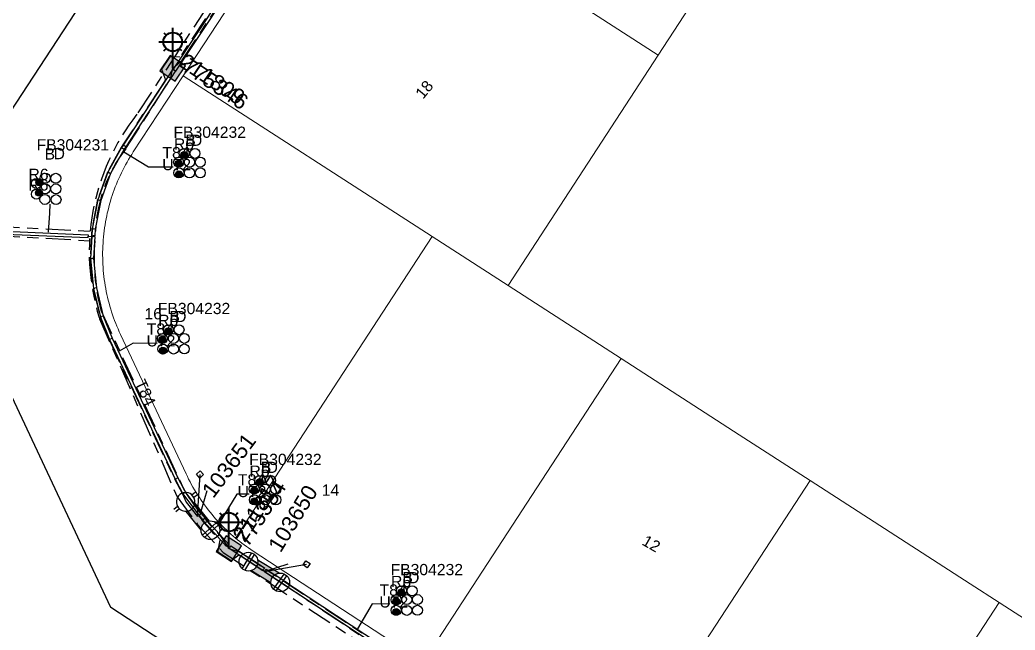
# Model space of a CAD drawing. Header units: metres. Extents: x 0 to 294317, y 0 to 6233398.
# Drawn here: x 293446.3 to 293605.6, y 6231795.4 to 6231893 of the extents above; entities that cross this region are included whole.
import ezdxf
from ezdxf.enums import TextEntityAlignment as Align

# ---------------------------------------------------------------- set-up
doc = ezdxf.new("R2010")
doc.units = ezdxf.units.M
doc.linetypes.add('Cable Exist UG', pattern=[8.2, 4, -1.2, 1.8, -1.2])
doc.layers.get('0').update_dxf_attribs({"color": 6})
for name, color, linetype in [('_User Miscellaneous1', 7, 'Continuous'), ('_User Miscellaneous2', 7, 'Continuous'), ('Duct_SP_EXT', 7, 'Continuous'), ('Equip_LV_EXT', 7, 'Continuous'), ('Equip_SP_SL_EXT', 7, 'Continuous'), ('Mains_HV_EXT', 7, 'Continuous'), ('Mains_LV_EXT', 7, 'Continuous'), ('Mains_SL_EXT', 7, 'Continuous'), ('Services_SP_EXT', 7, 'Continuous'), ('SupportsUG_SP_LV_EXT', 7, 'Continuous'), ('SupportsUG_SP_LV_SL_EXT', 7, 'Continuous'), ('Trench_SP_EXT', 7, 'Continuous')]:
    doc.layers.add(name, color=color, linetype=linetype)
doc.layers.add('Cadastre Land Parcels_SP_EXT', color=9, linetype='Continuous', lineweight=5)
doc.layers.add('Cadastre Roads_SP_EXT', color=9, linetype='Continuous', lineweight=5)
doc.styles.add('COLUMN_LABEL', font='arial.ttf')
doc.styles.add('iecARIAL', font='arial.ttf', dxfattribs={"height": 2})
doc.styles.add('POLE_LABEL', font='arial.ttf')
doc.styles.get("Standard").update_dxf_attribs({"font": 'arial.ttf'})

# ---------------------------------------------------------------- blocks, each defined once
blk = doc.blocks.new('COLUMN_EXT')
blk.add_hatch(color=256).paths.add_polyline_path([(-1.49, 1.48), (-1.49, -1.49), (1.48, -1.49), (1.48, 1.48)])
blk.add_lwpolyline([(-1.49, -1.49), (1.48, -1.49), (1.48, 1.48), (-1.49, 1.48)], close=True)
for tag, height, style, flags, p in [('ASSET_NUM', 2.5, 'COLUMN_LABEL', 8, (2, 2)), ('STRUCTURE_PLANT_NUMBER', 0.2, 'POLE_LABEL', 9, (1.81, 0.03)), ('STREET_CODE', 0.2, 'COLUMN_LABEL', 9, (1.81, -0.2))]:
    blk.add_attdef(tag, text='', height=height, dxfattribs=dict(style=style, flags=flags)).set_placement(p, align=Align.MIDDLE_LEFT)
at = {"flags": 9}
for tag, p in [('COLUMN_TYPE', (1.81, -0.4)), ('OWNED_BY', (1.81, -0.6)), ('STATE', (1.81, -0.8)), ('USAGE', (1.81, -1)), ('STREETNAME', (1.81, -1.6)), ('LEGEND', (1.81, -1.2)), ('LOCATION', (1.81, -1.4)), ('SUBURB', (1.81, -1.8)), ('NOTES', (1.81, -2))]:
    blk.add_attdef(tag, text='', height=0.2, dxfattribs=at).set_placement(p, align=Align.MIDDLE_LEFT)
at = {"flags": 1}
blk.add_attdef('Z', (1.81, -2.35), '', height=0.2, dxfattribs=at)
blk = doc.blocks.new('PILLAR_EXT')
blk.add_hatch(color=256).paths.add_polyline_path([(-2.475, 0.99), (-2.475, -0.99), (2.475, -0.99), (2.475, 0.99)])
blk.add_lwpolyline([(-2.475, -0.99), (2.475, -0.99), (2.475, 0.99), (-2.475, 0.99)], close=True)
at = {"style": 'iecARIAL', "flags": 8}
blk.add_attdef('ASSET_NUM', (1.5, 3.5), '', height=2.5, dxfattribs=at)
for tag, p, flags in [('OWNED_BY', (0, -0.2), 9), ('STATE', (0, -0.4), 9), ('SUPPORT_TYPE', (0, -0.6), 9), ('USAGE', (0, -0.8), 9), ('LEGEND', (0, -1), 9), ('LOCATION', (0, -1.2), 9), ('NOTES', (0, -1.4), 9), ('PARENT', (0, -1.6), 9), ('STREETNAME', (0, -1.8), 9), ('SUBURB', (0, -2), 1)]:
    blk.add_attdef(tag, p, '', height=0.2, dxfattribs=dict(flags=flags))
blk = doc.blocks.new('DUCT_EXT')
blk.add_circle((0, 0.8), 0.8)
at = {"flags": 1}
blk.add_attdef('Z', (0, 0), '', height=0.2, dxfattribs=at)
at = {"flags": 9}
for tag, p in [('DUCT_CODE', (0, 0)), ('XSECT_TYPE', (0, -0.2)), ('STATE', (0, -0.6)), ('FB_REFERENCE', (0, -0.4)), ('NOTES', (0, -0.8))]:
    blk.add_attdef(tag, text='', height=0.2, dxfattribs=at).set_placement(p, align=Align.MIDDLE_LEFT)
blk = doc.blocks.new('SL_LANTERN_EXT')
at = {"lineweight": 40}
for p, q in [((0, 1.97), (0, 6.47)), ((-1.46, 5.68), (-1.06, 5.28)), ((1.46, 5.68), (1.06, 5.28)), ((-2.25, 4.22), (2.25, 4.22)), ((-1.46, 2.76), (-1.06, 3.16)), ((0, 0), (0, 2.72)), ((1.46, 2.76), (1.06, 3.16))]:
    blk.add_line(p, q, dxfattribs=at)
blk.add_circle((0, 4.22), 1.5, dxfattribs=at)
at = {"style": 'iecARIAL', "flags": 8}
blk.add_attdef('ASSET_NUM', (1.5, 1.5), '', height=2.5, dxfattribs=at)
for tag, p, height, flags in [('OPERATING_VOLTAGE', (0.98, -1.65), 0.2, 9), ('CONSTRUCTED_VOLTAGE', (0.98, -0.65), 0.2, 9), ('CONTROL_TYPE', (0.98, -0.85), 0.2, 9), ('LANTERN_PURPOSE', (0.98, -1.05), 0.2, 9), ('LANTERN_TYPE', (0.98, -1.25), 0.2, 9), ('NO_PHASES', (0.98, -1.45), 0.2, 9), ('LNUMBER', (2.18, -3.25), 2.5, 8), ('ORIENTATION', (0.98, -1.85), 0.2, 9), ('OWNED_BY', (0.98, -2.05), 0.2, 9), ('STATE', (0.98, -2.25), 0.2, 9), ('USAGE', (0.98, -2.45), 0.2, 9), ('CEXIST', (0.98, -2.65), 0.2, 9), ('CNEW', (0.98, -2.85), 0.2, 9), ('CNUMBER', (0.98, -3.05), 0.2, 9), ('CREMOVE', (0.98, -3.25), 0.2, 9), ('CREPLACE', (0.98, -3.45), 0.2, 9), ('LKINGHEIGHT', (0.98, -3.65), 0.2, 9), ('LBRACKET', (0.98, -3.85), 0.2, 9), ('LBRACKETVOCAB', (0.98, -4.05), 0.2, 9), ('LCATEGORY', (0.98, -4.25), 0.2, 9), ('LCHARGE1', (0.98, -4.45), 0.2, 9), ('LCHARGE1PERCENT', (0.98, -4.65), 0.2, 9), ('LCHARGE2', (0.98, -4.85), 0.2, 9), ('LCHARGE2PERCENT', (0.98, -5.05), 0.2, 9), ('LCHARGE3', (0.98, -5.25), 0.2, 9), ('LCHARGE3PERCENT', (0.98, -5.45), 0.2, 9), ('LEXIST', (0.98, -5.65), 0.2, 9), ('LLAMP', (0.98, -5.85), 0.2, 9), ('LLAMPVOCAB', (0.98, -6.05), 0.2, 9), ('LMAST', (0.98, -6.25), 0.2, 9), ('LMASTVOCAB', (0.98, -6.45), 0.2, 9), ('LNEW', (0.98, -6.65), 0.2, 9), ('LANTNUMBER', (0.98, -6.85), 0.2, 9), ('LOUTREACH', (0.98, -7.25), 0.2, 9), ('LOUTREACHVOCAB', (0.98, -7.45), 0.2, 9), ('LRATECODE', (0.98, -7.65), 0.2, 9), ('LREMOVE', (0.98, -7.85), 0.2, 9), ('LREPLACE', (0.98, -8.05), 0.2, 9), ('STREETNAME', (0.98, -9.25), 0.2, 9), ('SUBURB', (0.98, -9.45), 0.2, 1), ('LTYPE', (0.98, -8.25), 0.2, 9), ('LTYPEVOCAB', (0.98, -8.45), 0.2, 9), ('LEGEND', (0.98, -8.65), 0.2, 9), ('LOCATION', (0.98, -8.85), 0.2, 9), ('NOTES', (0.98, -9.05), 0.2, 9)]:
    blk.add_attdef(tag, p, '', height=height, dxfattribs=dict(flags=flags))
blk = doc.blocks.new('CCP_EXT')
at = {"flags": 9}
for tag, p in [('LIFE_SUPPORT', (0, -1.6)), ('STATE', (0, -1.8)), ('NOTES', (0, -2))]:
    blk.add_attdef(tag, text='', height=0.2, dxfattribs=at).set_placement(p, align=Align.MIDDLE_LEFT)
blk.add_wipeout([(0, 0.57), (0.57, 0), (0, -0.57), (-0.57, 0)])
blk.add_lwpolyline([(-0.57, 0), (0, 0.57), (0.57, 0), (0, -0.57), (-0.57, 0)])
at = {"flags": 1}
blk.add_attdef('Z', (0, 0), '', height=0.2, dxfattribs=at)
at = {"flags": 9}
for tag, p in [('CCP_TYPE', (0, 0)), ('CONSTRUCTED_VOLTAGE', (0, -0.2)), ('OPERATING_VOLTAGE', (0, -0.6)), ('ORIENTATION', (0, -0.8)), ('OWNED_BY', (0, -1)), ('NO_PHASES', (0, -0.4)), ('USAGE', (0, -1.2)), ('LEGEND', (0, -1.4))]:
    blk.add_attdef(tag, text='', height=0.2, dxfattribs=at).set_placement(p, align=Align.MIDDLE_LEFT)
blk = doc.blocks.new('LV_UG_LINKS_CLOSED_EXT')
blk.add_wipeout([(-1.06, 1.06), (-1.18, 0.92), (-1.29, 0.76), (-1.37, 0.59), (-1.43, 0.42), (-1.48, 0.23), (-1.49, 0.05), (-1.49, -0.14), (-1.46, -0.33), (-1.41, -0.51), (-1.33, -0.68), (-1.24, -0.84), (-1.12, -0.99), (-0.99, -1.12), (-0.84, -1.24), (-0.68, -1.33), (-0.51, -1.41), (-0.33, -1.46), (-0.14, -1.49), (0.05, -1.49), (0.23, -1.48), (0.42, -1.43), (0.59, -1.37), (0.76, -1.29), (0.92, -1.18), (1.06, -1.06), (1.18, -0.92), (1.29, -0.76), (1.37, -0.59), (1.43, -0.42), (1.48, -0.23), (1.49, -0.05), (1.49, 0.14), (1.46, 0.33), (1.41, 0.51), (1.33, 0.68), (1.24, 0.84), (1.12, 0.99), (0.99, 1.12), (0.84, 1.24), (0.68, 1.33), (0.51, 1.41), (0.33, 1.46), (0.14, 1.49), (-0.05, 1.49), (-0.23, 1.48), (-0.42, 1.43), (-0.59, 1.37), (-0.76, 1.29), (-0.92, 1.18)])
for p, q in [((-0.25, -1.48), (-0.25, 1.48)), ((0.25, -1.48), (0.25, 1.48))]:
    blk.add_line(p, q)
blk.add_circle((0, 0), 1.5)
at = {"flags": 9}
for tag, p in [('ACTUAL_STATUS', (0, 0)), ('CONSTRUCTED_VOLTAGE', (0, -0.2)), ('OPERATING_VOLTAGE', (0, -0.6)), ('ORIENTATION', (0, -0.8)), ('STATE', (0, -1)), ('SWITCH_TYPE', (0, -1.2)), ('NO_PHASES', (0, -0.4)), ('USAGE', (0, -1.4)), ('NOTES', (0, -1.6))]:
    blk.add_attdef(tag, text='', height=0.2, dxfattribs=at).set_placement(p, align=Align.MIDDLE_LEFT)
at = {"flags": 1}
blk.add_attdef('Z', (0, 0), '', height=0.2, dxfattribs=at)
blk = doc.blocks.new('LV_UG_LINKS_OPEN_EXT')
for p, q in [((-0.25, 1.47), (-0.25, 2.22)), ((0.25, 1.47), (0.25, 2.22)), ((-0.25, -1.47), (-0.25, -2.22)), ((0.25, -1.47), (0.25, -2.22))]:
    blk.add_line(p, q)
at = {"flags": 9}
for tag, p in [('ACTUAL_STATUS', (0, 0)), ('CONSTRUCTED_VOLTAGE', (0, -0.2)), ('OPERATING_VOLTAGE', (0, -0.6)), ('ORIENTATION', (0, -0.8)), ('STATE', (0, -1)), ('SWITCH_TYPE', (0, -1.2)), ('NO_PHASES', (0, -0.4)), ('USAGE', (0, -1.4)), ('NOTES', (0, -1.6))]:
    blk.add_attdef(tag, text='', height=0.2, dxfattribs=at).set_placement(p, align=Align.MIDDLE_LEFT)
at = {"flags": 1}
blk.add_attdef('Z', (0, 0), '', height=0.2, dxfattribs=at)
blk.add_wipeout([(-0.25, 1.47), (-0.43, 1.43), (-0.61, 1.36), (-0.77, 1.28), (-0.93, 1.17), (-1.07, 1.05), (-1.19, 0.9), (-1.29, 0.75), (-1.38, 0.58), (-1.44, 0.4), (-1.48, 0.22), (-1.49, 0.03), (-1.49, -0.16), (-1.45, -0.34), (-1.4, -0.52), (-1.32, -0.69), (-1.23, -0.85), (-1.11, -1), (-0.98, -1.13), (-0.83, -1.24), (-0.66, -1.34), (-0.49, -1.41), (-0.31, -1.46), (-0.13, -1.49), (0.06, -1.49), (0.25, -1.47), (0.43, -1.43), (0.61, -1.36), (0.77, -1.28), (0.93, -1.17), (1.07, -1.05), (1.19, -0.9), (1.29, -0.75), (1.38, -0.58), (1.44, -0.4), (1.48, -0.22), (1.49, -0.03), (1.49, 0.16), (1.45, 0.34), (1.4, 0.52), (1.32, 0.69), (1.23, 0.85), (1.11, 1), (0.98, 1.13), (0.83, 1.24), (0.66, 1.34), (0.49, 1.41), (0.31, 1.46), (0.13, 1.49), (-0.06, 1.49)])
blk.add_lwpolyline([(0, -1.49, 1), (0, 1.49, 1)], format="xyb", close=True)
blk = doc.blocks.new('CABLE_LARGE_EXT')
h = blk.add_hatch(color=256)
edge = h.paths.add_edge_path()
edge.add_arc((0, 0.55), 0.55, 0, 360)
blk.add_circle((0, 0.55), 0.55)
at = {"flags": 1}
blk.add_attdef('Z', (0, 0), '', height=0.2, dxfattribs=at)
at = {"flags": 9}
for tag, p in [('COND_CODE', (0, 0)), ('STATE', (0, -0.4)), ('XSECT_SIZE', (0, -0.6)), ('FB_REFERENCE', (0, -0.2)), ('NOTES', (0, -0.8))]:
    blk.add_attdef(tag, text='', height=0.2, dxfattribs=at).set_placement(p, align=Align.MIDDLE_LEFT)

msp = doc.modelspace()

# ---------------------------------------------------------------- linework, layer by layer
at = {"layer": '_User Miscellaneous1', "linetype": 'Continuous'}
msp.add_lwpolyline([(293528.45, 6231754.87), (293460.8, 6231799.04), (293432.37, 6231859.46), (293518.41, 6231990.8), (293450.67, 6232037.48)], dxfattribs=at)
at = {"layer": 'Cadastre Land Parcels_SP_EXT', "linetype": 'Continuous'}
msp.add_lwpolyline([(293496.5, 6231920.85), (293548.46, 6231887.36), (293577.62, 6231932.08)], dxfattribs=at)
for points in [[(293698.49, 6231795.18), (293724.84, 6231835.6), (293688.04, 6231859.72), (293651.23, 6231883.84), (293614.43, 6231907.96), (293577.62, 6231932.08), (293548.46, 6231887.36), (293524.43, 6231850.49), (293542.5, 6231838.84), (293561.42, 6231826.65), (293572.76, 6231819.33), (293598.4, 6231802.81), (293603.03, 6231799.83), (293633.29, 6231780.32), (293635.39, 6231778.97), (293663.13, 6231761.09), (293672.38, 6231755.13), (293698.49, 6231795.18)], [(293548.46, 6231887.36), (293496.5, 6231920.85), (293472.38, 6231884.04), (293512.24, 6231858.34), (293524.43, 6231850.49), (293548.46, 6231887.36)], [(293512.24, 6231858.34), (293472.38, 6231884.04), (293464.42, 6231871.9), (293464.16, 6231871.49), (293463.9, 6231871.08), (293463.65, 6231870.66), (293463.41, 6231870.24), (293463.17, 6231869.81), (293462.94, 6231869.38), (293462.72, 6231868.95), (293462.51, 6231868.52), (293462.3, 6231868.08), (293462.1, 6231867.64), (293461.9, 6231867.19), (293461.72, 6231866.74), (293461.54, 6231866.29), (293461.37, 6231865.84), (293461.2, 6231865.38), (293461.05, 6231864.92), (293460.9, 6231864.46), (293460.75, 6231863.99), (293460.62, 6231863.53), (293460.49, 6231863.06), (293460.37, 6231862.59), (293460.26, 6231862.11), (293460.16, 6231861.64), (293460.06, 6231861.16), (293459.97, 6231860.68), (293459.89, 6231860.21), (293459.82, 6231859.73), (293459.75, 6231859.24), (293459.69, 6231858.76), (293459.65, 6231858.28), (293459.6, 6231857.79), (293459.57, 6231857.31), (293459.54, 6231856.82), (293459.53, 6231856.34), (293459.51, 6231855.85), (293459.51, 6231855.37), (293459.52, 6231854.88), (293459.53, 6231854.4), (293459.55, 6231853.91), (293459.58, 6231853.43), (293459.62, 6231852.94), (293459.66, 6231852.46), (293459.71, 6231851.97), (293459.77, 6231851.49), (293459.84, 6231851.01), (293459.92, 6231850.53), (293460, 6231850.05), (293460.09, 6231849.58), (293460.19, 6231849.1), (293460.3, 6231848.63), (293460.41, 6231848.15), (293460.53, 6231847.68), (293460.66, 6231847.22), (293460.8, 6231846.75), (293460.95, 6231846.29), (293461.1, 6231845.82), (293461.26, 6231845.37), (293461.42, 6231844.91), (293461.6, 6231844.46), (293461.78, 6231844.01), (293461.97, 6231843.56), (293462.17, 6231843.11), (293462.37, 6231842.67), (293472.86, 6231820.39), (293473.07, 6231819.95), (293473.28, 6231819.52), (293473.51, 6231819.09), (293473.74, 6231818.66), (293473.97, 6231818.24), (293474.22, 6231817.82), (293474.47, 6231817.41), (293474.73, 6231817), (293474.99, 6231816.59), (293475.26, 6231816.19), (293475.54, 6231815.8), (293475.82, 6231815.41), (293476.11, 6231815.02), (293476.41, 6231814.63), (293476.71, 6231814.26), (293477.02, 6231813.88), (293477.33, 6231813.52), (293477.65, 6231813.15), (293477.98, 6231812.79), (293478.31, 6231812.44), (293478.65, 6231812.1), (293478.99, 6231811.75), (293479.34, 6231811.42), (293479.69, 6231811.09), (293480.05, 6231810.76), (293480.41, 6231810.44), (293480.78, 6231810.13), (293512.24, 6231858.34)], [(293542.5, 6231838.84), (293524.43, 6231850.49), (293512.24, 6231858.34), (293480.78, 6231810.13), (293481.12, 6231809.85), (293481.46, 6231809.58), (293481.81, 6231809.31), (293482.16, 6231809.05), (293482.52, 6231808.79), (293482.88, 6231808.54), (293483.24, 6231808.29), (293483.6, 6231808.05), (293510.82, 6231790.28), (293542.5, 6231838.84)], [(293572.76, 6231819.33), (293561.42, 6231826.65), (293542.5, 6231838.84), (293510.82, 6231790.28), (293540.97, 6231770.59), (293572.76, 6231819.33)], [(293603.03, 6231799.83), (293598.4, 6231802.81), (293572.76, 6231819.33), (293540.97, 6231770.59), (293571.12, 6231750.91), (293603.03, 6231799.83)], [(293633.29, 6231780.32), (293603.03, 6231799.83), (293571.12, 6231750.91), (293601.27, 6231731.23), (293633.29, 6231780.32)]]:
    msp.add_lwpolyline(points, close=True, dxfattribs=at)
at = {"layer": 'Duct_SP_EXT'}
for p, q in [((293491.95, 6231917.22), (293470.78, 6231885.09)), ((293492.35, 6231916.96), (293471.18, 6231884.82)), ((293470.76, 6231885.1), (293462.81, 6231872.97)), ((293471.16, 6231884.84), (293463.21, 6231872.71)), ((293470.76, 6231885.1), (293470.96, 6231884.97)), ((293470.78, 6231885.09), (293470.98, 6231884.95)), ((293471.16, 6231884.84), (293470.96, 6231884.97)), ((293471.18, 6231884.82), (293470.98, 6231884.95)), ((293462.54, 6231872.57), (293460.35, 6231868.63)), ((293462.95, 6231872.32), (293460.79, 6231868.43)), ((293462.81, 6231872.97), (293462.54, 6231872.57)), ((293462.54, 6231872.57), (293462.74, 6231872.45)), ((293462.95, 6231872.32), (293462.74, 6231872.45)), ((293462.81, 6231872.97), (293463.01, 6231872.84)), ((293463.21, 6231872.71), (293462.95, 6231872.32)), ((293463.21, 6231872.71), (293463.01, 6231872.84)), ((293460.35, 6231868.63), (293458.76, 6231864.24)), ((293460.79, 6231868.43), (293459.22, 6231864.11)), ((293460.35, 6231868.63), (293460.57, 6231868.53)), ((293460.79, 6231868.43), (293460.57, 6231868.53)), ((293458.76, 6231864.24), (293457.83, 6231859.59)), ((293459.22, 6231864.11), (293458.3, 6231859.53)), ((293458.76, 6231864.24), (293458.99, 6231864.18)), ((293459.22, 6231864.11), (293458.99, 6231864.18)), ((293441.7, 6231859.3), (293457.21, 6231858.64)), ((293457.83, 6231859.59), (293457.77, 6231858.47)), ((293457.83, 6231859.59), (293458.07, 6231859.56)), ((293458.3, 6231859.53), (293458.07, 6231859.56)), ((293458.3, 6231859.53), (293458.25, 6231858.44)), ((293441.68, 6231858.82), (293457.19, 6231858.17)), ((293457.19, 6231858.17), (293457.2, 6231858.4)), ((293457.21, 6231858.64), (293457.2, 6231858.4)), ((293457.76, 6231858.37), (293457.58, 6231854.82)), ((293457.76, 6231858.37), (293458, 6231858.36)), ((293457.77, 6231858.47), (293458.01, 6231858.45)), ((293458.24, 6231858.35), (293458, 6231858.36)), ((293458.25, 6231858.44), (293458.01, 6231858.45)), ((293458.24, 6231858.35), (293458.06, 6231854.83)), ((293457.58, 6231854.82), (293458.03, 6231850.06)), ((293457.58, 6231854.82), (293457.82, 6231854.82)), ((293458.06, 6231854.83), (293457.82, 6231854.82)), ((293458.06, 6231854.83), (293458.51, 6231850.14)), ((293458.03, 6231850.06), (293458.27, 6231850.1)), ((293458.03, 6231850.06), (293459.17, 6231845.47)), ((293458.51, 6231850.14), (293458.27, 6231850.1)), ((293458.51, 6231850.14), (293459.62, 6231845.62)), ((293459.17, 6231845.47), (293459.39, 6231845.54)), ((293459.17, 6231845.47), (293460.59, 6231841.9)), ((293459.62, 6231845.62), (293459.39, 6231845.54)), ((293459.62, 6231845.62), (293461.03, 6231842.09)), ((293460.59, 6231841.9), (293460.81, 6231842)), ((293460.59, 6231841.9), (293471.12, 6231819.52)), ((293461.03, 6231842.09), (293460.81, 6231842)), ((293461.03, 6231842.09), (293471.55, 6231819.73)), ((293471.12, 6231819.52), (293471.34, 6231819.63)), ((293471.55, 6231819.73), (293471.34, 6231819.63)), ((293479.75, 6231808.49), (293479.88, 6231808.69))]:
    msp.add_line(p, q, dxfattribs=at)
for points in [[(293470.79, 6231869.45), (293466.86, 6231869.45), (293462.88, 6231871.85)], [(293451.05, 6231863.53), (293451, 6231862.07), (293450.78, 6231859.07)], [(293468.22, 6231841.26), (293464.39, 6231841.27), (293462.14, 6231840)], [(293482.96, 6231817.12), (293480.98, 6231817.13), (293477.6, 6231811.56)], [(293505.49, 6231799.57), (293502.64, 6231799.62), (293500.31, 6231795.63)]]:
    msp.add_lwpolyline(points, dxfattribs=at)
at = {"layer": 'Mains_SL_EXT', "linetype": 'Cable Exist UG'}
msp.add_lwpolyline([(293470.74, 6231885.26), (293472.26, 6231886.54), (293472.26, 6231886.54), (293495.35, 6231921.77), (293495.92, 6231922.71), (293495.92, 6231922.71), (293502.91, 6231933), (293503.53, 6231934.72)], dxfattribs=at)
msp.add_lwpolyline([(293440.55, 6231859.14), (293442.22, 6231860.02), (293458.37, 6231859.18), (293458.37, 6231859.18, -0.157867), (293463.22, 6231872.38), (293463.22, 6231872.38), (293463.24, 6231872.41), (293470.35, 6231883.56), (293470.74, 6231885.26)], format="xyb", dxfattribs=at)
at = {"layer": 'Trench_SP_EXT', "linetype": 'Cable Exist UG'}
for points in [[(293457.2, 6231858.4), (293458.25, 6231858.35)], [(293475.1, 6231813.91), (293476.47, 6231818.48)], [(293485.42, 6231804.79), (293489.74, 6231806.18)]]:
    msp.add_lwpolyline(points, dxfattribs=at)

# ---------------------------------------------------------------- block references
at = {"layer": 'Duct_SP_EXT'}
for name, p in [('DUCT_EXT', (293472.57, 6231870.84)), ('DUCT_EXT', (293474.29, 6231870.85)), ('DUCT_EXT', (293471.68, 6231869.43)), ('CABLE_LARGE_EXT', (293471.68, 6231869.47)), ('CABLE_LARGE_EXT', (293472.57, 6231870.84)), ('DUCT_EXT', (293473.43, 6231869.44)), ('DUCT_EXT', (293475.14, 6231869.45)), ('DUCT_EXT', (293471.72, 6231867.74)), ('DUCT_EXT', (293473.42, 6231867.74)), ('DUCT_EXT', (293475.14, 6231867.74)), ('CABLE_LARGE_EXT', (293449.37, 6231866.49)), ('CABLE_LARGE_EXT', (293471.72, 6231867.74)), ('CABLE_LARGE_EXT', (293449.33, 6231864.8)), ('DUCT_EXT', (293470.02, 6231842.65)), ('CABLE_LARGE_EXT', (293470.02, 6231842.65)), ('DUCT_EXT', (293471.74, 6231842.65)), ('DUCT_EXT', (293469.07, 6231841.23)), ('CABLE_LARGE_EXT', (293469.07, 6231841.27)), ('DUCT_EXT', (293470.87, 6231841.25)), ('DUCT_EXT', (293472.58, 6231841.26)), ('DUCT_EXT', (293469.16, 6231839.55)), ('CABLE_LARGE_EXT', (293469.16, 6231839.55)), ('DUCT_EXT', (293470.87, 6231839.55)), ('DUCT_EXT', (293472.58, 6231839.56)), ('DUCT_EXT', (293484.67, 6231818.54)), ('CABLE_LARGE_EXT', (293484.67, 6231818.54)), ('DUCT_EXT', (293486.38, 6231818.53)), ('DUCT_EXT', (293483.77, 6231817.16)), ('CABLE_LARGE_EXT', (293483.77, 6231817.2)), ('DUCT_EXT', (293485.53, 6231817.13)), ('DUCT_EXT', (293487.24, 6231817.13)), ('DUCT_EXT', (293483.81, 6231815.44)), ('CABLE_LARGE_EXT', (293483.81, 6231815.44)), ('DUCT_EXT', (293485.52, 6231815.43)), ('DUCT_EXT', (293487.24, 6231815.43)), ('DUCT_EXT', (293507.35, 6231800.88)), ('CABLE_LARGE_EXT', (293507.35, 6231800.88)), ('DUCT_EXT', (293509.05, 6231800.88)), ('DUCT_EXT', (293506.51, 6231799.44)), ('CABLE_LARGE_EXT', (293506.51, 6231799.48)), ('DUCT_EXT', (293508.2, 6231799.47)), ('DUCT_EXT', (293509.9, 6231799.48)), ('DUCT_EXT', (293506.5, 6231797.77)), ('CABLE_LARGE_EXT', (293506.5, 6231797.77)), ('DUCT_EXT', (293508.2, 6231797.76)), ('DUCT_EXT', (293509.9, 6231797.77))]:
    msp.add_blockref(name, p, dxfattribs=at)
at = {"layer": 'Duct_SP_EXT', "rotation": 89.38720045242093}
for p in [(293449.72, 6231866.83), (293451.11, 6231867.67), (293452.81, 6231867.65), (293449.7, 6231865.13), (293451.1, 6231865.97), (293452.83, 6231865.95), (293451.07, 6231864.27), (293452.85, 6231864.24)]:
    msp.add_blockref('DUCT_EXT', p, dxfattribs=at)
at = {"layer": 'Equip_SP_SL_EXT'}
ref = msp.add_blockref('SL_LANTERN_EXT', (293470.74, 6231885.26), dxfattribs=at)
ref.add_attrib('ASSET_NUM', '211809', dxfattribs={"layer": '0', "height": 2.5, "rotation": 326.0972, "style": 'iecARIAL'}).set_placement((293472.24, 6231886.76), align=Align.MIDDLE_LEFT)
ref = msp.add_blockref('SL_LANTERN_EXT', (293479.71, 6231808.45), dxfattribs=at)
ref.add_attrib('ASSET_NUM', '211817', dxfattribs={"layer": '0', "height": 2.5, "rotation": 57.3914, "style": 'iecARIAL'}).set_placement((293481.21, 6231809.95), align=Align.MIDDLE_LEFT)
at = {"layer": 'SupportsUG_SP_LV_EXT'}
ref = msp.add_blockref('PILLAR_EXT', (293474.72, 6231813.59), dxfattribs=dict(at, rotation=309.0423442105483))
ref.add_attrib('ASSET_NUM', '103651', dxfattribs={"layer": '0', "height": 2.5, "rotation": 53.0518, "style": 'iecARIAL'}).set_placement((293476.22, 6231817.09), align=Align.MIDDLE_LEFT)
ref = msp.add_blockref('PILLAR_EXT', (293485.42, 6231804.79), dxfattribs=dict(at, rotation=328.5586596377524))
ref.add_attrib('ASSET_NUM', '103650', dxfattribs={"layer": '0', "height": 2.5, "rotation": 58.5587, "style": 'iecARIAL'}).set_placement((293486.92, 6231808.29), align=Align.MIDDLE_LEFT)
at = {"layer": 'SupportsUG_SP_LV_SL_EXT'}
ref = msp.add_blockref('COLUMN_EXT', (293470.74, 6231885.26), dxfattribs=dict(at, rotation=326.2320315780809))
ref.add_attrib('ASSET_NUM', '775346', dxfattribs={"layer": '0', "height": 2.5, "rotation": 326.0972, "style": 'COLUMN_LABEL'}).set_placement((293472.74, 6231886.01), align=Align.MIDDLE_LEFT)
ref = msp.add_blockref('COLUMN_EXT', (293479.71, 6231808.45), dxfattribs=dict(at, rotation=57.40455414378027))
ref.add_attrib('ASSET_NUM', '775354', dxfattribs={"layer": '0', "height": 2.5, "rotation": 57.3914, "style": 'COLUMN_LABEL'}).set_placement((293481.71, 6231809.2), align=Align.MIDDLE_LEFT)

# ---------------------------------------------------------------- texts
at = {"layer": '_User Miscellaneous2'}
for s, p in [('FB304232', (293470.85, 6231874.13)), ('FB304231', (293448.93, 6231872.11)), ('R6', (293470.92, 6231872.24)), ('B', (293472.74, 6231872.85)), ('D', (293473.64, 6231872.85)), ('B', (293450.22, 6231870.66)), ('D', (293451.66, 6231870.71)), ('T84', (293469.08, 6231870.85)), ('U72', (293469.05, 6231868.96)), ('R6', (293447.64, 6231867.39)), ('R6', (293447.62, 6231865.7)), ('FB304232', (293468.34, 6231845.94)), ('R6', (293468.4, 6231844.05)), ('B', (293470.21, 6231844.66)), ('D', (293471.11, 6231844.66)), ('T84', (293466.57, 6231842.66)), ('U72', (293466.54, 6231840.77)), ('FB304232', (293482.96, 6231821.8)), ('R6', (293483.02, 6231819.92)), ('B', (293484.84, 6231820.53)), ('D', (293485.75, 6231820.53)), ('T84', (293481.16, 6231818.54)), ('U72', (293481.11, 6231816.67)), ('FB304232', (293505.6, 6231804.18)), ('R6', (293505.68, 6231802.28)), ('B', (293507.49, 6231802.89)), ('D', (293508.4, 6231802.89)), ('T84', (293503.84, 6231800.9)), ('U72', (293503.82, 6231799.01))]:
    msp.add_text(s, height=1.8, dxfattribs=at).set_placement(p)
at = {"layer": 'Cadastre Land Parcels_SP_EXT'}
for s, rotation, p in [('18', 50.472, (293510.8, 6231880.22)), ('12', 330.3226, (293545.69, 6231809.14))]:
    msp.add_text(s, height=1.8, rotation=rotation, dxfattribs=at).set_placement(p)
for s, p in [('16', (293466.21, 6231845.1)), ('14', (293494.58, 6231816.89))]:
    msp.add_text(s, height=1.8, dxfattribs=at).set_placement(p)
at = {"layer": 'Mains_LV_EXT'}
msp.add_text('T84', height=1.8, rotation=294.9688, dxfattribs=at).set_placement((293464.63, 6231834.96))

# ---------------------------------------------------------------- next in the draw order: block references
at = {"layer": 'Services_SP_EXT'}
for p, rotation in [((293475.1, 6231820.29), 267.0423442413236), ((293492.15, 6231805.93), 190.5586598641711)]:
    msp.add_blockref('CCP_EXT', p, dxfattribs=dict(at, rotation=rotation))

# ---------------------------------------------------------------- next in the draw order: linework, layer by layer
at = {"layer": 'Cadastre Roads_SP_EXT', "linetype": 'Continuous'}
for points in [[(293608.62, 6231935.69), (293575.16, 6231957.61), (293575.16, 6231957.61), (293520.24, 6231993.6), (293518.41, 6231990.8), (293432.37, 6231859.46), (293460.8, 6231799.04), (293528.45, 6231754.87)], [(293510.82, 6231790.28), (293483.6, 6231808.05), (293483.24, 6231808.29), (293482.88, 6231808.54), (293482.52, 6231808.79), (293482.16, 6231809.05), (293481.81, 6231809.31), (293481.46, 6231809.58), (293481.12, 6231809.85), (293480.78, 6231810.13), (293480.41, 6231810.44), (293480.05, 6231810.76), (293479.69, 6231811.09), (293479.34, 6231811.42), (293478.99, 6231811.75), (293478.65, 6231812.1), (293478.31, 6231812.44), (293477.98, 6231812.79), (293477.65, 6231813.15), (293477.33, 6231813.52), (293477.02, 6231813.88), (293476.71, 6231814.26), (293476.41, 6231814.63), (293476.11, 6231815.02), (293475.82, 6231815.41), (293475.54, 6231815.8), (293475.26, 6231816.19), (293474.99, 6231816.59), (293474.73, 6231817), (293474.47, 6231817.41), (293474.22, 6231817.82), (293473.97, 6231818.24), (293473.74, 6231818.66), (293473.51, 6231819.09), (293473.28, 6231819.52), (293473.07, 6231819.95), (293472.86, 6231820.39), (293462.37, 6231842.67), (293462.17, 6231843.11), (293461.97, 6231843.56), (293461.78, 6231844.01), (293461.6, 6231844.46), (293461.42, 6231844.91), (293461.26, 6231845.37), (293461.1, 6231845.82), (293460.95, 6231846.29), (293460.8, 6231846.75), (293460.66, 6231847.22), (293460.53, 6231847.68), (293460.41, 6231848.15), (293460.3, 6231848.63), (293460.19, 6231849.1), (293460.09, 6231849.58), (293460, 6231850.05), (293459.92, 6231850.53), (293459.84, 6231851.01), (293459.77, 6231851.49), (293459.71, 6231851.97), (293459.66, 6231852.46), (293459.62, 6231852.94), (293459.58, 6231853.43), (293459.55, 6231853.91), (293459.53, 6231854.4), (293459.52, 6231854.88), (293459.51, 6231855.37), (293459.51, 6231855.85), (293459.53, 6231856.34), (293459.54, 6231856.82), (293459.57, 6231857.31), (293459.6, 6231857.79), (293459.65, 6231858.28), (293459.69, 6231858.76), (293459.75, 6231859.24), (293459.82, 6231859.73), (293459.89, 6231860.21), (293459.97, 6231860.68), (293460.06, 6231861.16), (293460.16, 6231861.64), (293460.26, 6231862.11), (293460.37, 6231862.59), (293460.49, 6231863.06), (293460.62, 6231863.53), (293460.75, 6231863.99), (293460.9, 6231864.46), (293461.05, 6231864.92), (293461.2, 6231865.38), (293461.37, 6231865.84), (293461.54, 6231866.29), (293461.72, 6231866.74), (293461.9, 6231867.19), (293462.1, 6231867.64), (293462.3, 6231868.08), (293462.51, 6231868.52), (293462.72, 6231868.95), (293462.94, 6231869.38), (293463.17, 6231869.81), (293463.41, 6231870.24), (293463.65, 6231870.66), (293463.9, 6231871.08), (293464.16, 6231871.49), (293464.42, 6231871.9), (293472.38, 6231884.04), (293496.5, 6231920.85)]]:
    msp.add_lwpolyline(points, dxfattribs=at)

# ---------------------------------------------------------------- next in the draw order: block references
at = {"layer": 'Equip_LV_EXT'}
for name, p, rotation in [('LV_UG_LINKS_OPEN_EXT', (293472.8, 6231815.91), 309.0423442105483), ('LV_UG_LINKS_CLOSED_EXT', (293482.85, 6231806.35), 328.5586596377524), ('LV_UG_LINKS_CLOSED_EXT', (293487.94, 6231803.02), 324.7841586620581)]:
    msp.add_blockref(name, p, dxfattribs=dict(at, rotation=rotation))

# ---------------------------------------------------------------- next in the draw order: linework, layer by layer
at = {"layer": 'Duct_SP_EXT'}
for p, q in [((293471.12, 6231819.52), (293472.35, 6231817.19)), ((293471.55, 6231819.73), (293472.76, 6231817.45)), ((293472.35, 6231817.19), (293472.55, 6231817.32)), ((293472.76, 6231817.45), (293472.55, 6231817.32)), ((293479.75, 6231808.49), (293485.17, 6231804.96)), ((293480.01, 6231808.89), (293479.88, 6231808.69)), ((293480.01, 6231808.89), (293485.43, 6231805.37)), ((293485.17, 6231804.96), (293485.3, 6231805.17)), ((293485.43, 6231805.37), (293485.3, 6231805.17)), ((293485.67, 6231805.17), (293485.54, 6231804.97)), ((293485.67, 6231805.17), (293534.06, 6231773.35)), ((293485.41, 6231804.77), (293485.54, 6231804.97)), ((293485.41, 6231804.77), (293533.8, 6231772.95))]:
    msp.add_line(p, q, dxfattribs=at)
at = {"layer": 'Mains_LV_EXT', "linetype": 'Cable Exist UG'}
msp.add_lwpolyline([(293485.42, 6231804.79), (293487.89, 6231803.13), (293487.89, 6231803.13), (293510.83, 6231787.9), (293510.83, 6231787.9), (293531.33, 6231774.43), (293530.83, 6231770.05), (293530.83, 6231770.05), (293536.2, 6231766.56), (293536.2, 6231766.56), (293539.24, 6231771.26), (293540.61, 6231774.03)], dxfattribs=at)
at = {"layer": 'Mains_SL_EXT', "linetype": 'Cable Exist UG'}
msp.add_lwpolyline([(293479.71, 6231808.45), (293481.51, 6231807.87), (293481.51, 6231807.87), (293510.02, 6231789.01), (293511.05, 6231788.35), (293511.05, 6231788.35), (293533.38, 6231773.78), (293538.79, 6231778.35)], dxfattribs=at)
at = {"layer": 'Services_SP_EXT'}
msp.add_lwpolyline([(293485.42, 6231804.79), (293492.15, 6231805.93)], dxfattribs=at)

# ---------------------------------------------------------------- next in the draw order: block references
at = {"layer": 'Equip_LV_EXT', "rotation": 312.2762674776404}
msp.add_blockref('LV_UG_LINKS_CLOSED_EXT', (293476.76, 6231811.38), dxfattribs=at)

# ---------------------------------------------------------------- next in the draw order: linework, layer by layer
at = {"layer": 'Duct_SP_EXT'}
for p, q in [((293472.35, 6231817.19), (293474.91, 6231813.77)), ((293472.76, 6231817.45), (293475.29, 6231814.06)), ((293474.91, 6231813.76), (293475.1, 6231813.91)), ((293474.91, 6231813.77), (293475.1, 6231813.91)), ((293474.91, 6231813.76), (293475.53, 6231812.97)), ((293475.29, 6231814.06), (293475.1, 6231813.91)), ((293475.29, 6231814.06), (293475.1, 6231813.91)), ((293475.29, 6231814.06), (293475.9, 6231813.29)), ((293475.53, 6231812.97), (293475.72, 6231813.13)), ((293475.9, 6231813.29), (293475.72, 6231813.13)), ((293475.9, 6231813.29), (293479.67, 6231809.14)), ((293475.53, 6231812.97), (293479.31, 6231808.82)), ((293479.31, 6231808.82), (293479.49, 6231808.98)), ((293479.67, 6231809.14), (293479.49, 6231808.98))]:
    msp.add_line(p, q, dxfattribs=at)
at = {"layer": 'Mains_HV_EXT', "linetype": 'Cable Exist UG'}
msp.add_lwpolyline([(293559.9, 6231947), (293548.6, 6231954.24), (293548.6, 6231954.24, 0.341147), (293510.59, 6231946.58), (293510.59, 6231946.58), (293507.65, 6231943.26), (293465, 6231877.9), (293465, 6231877.9, 0.247836), (293458.97, 6231845.38), (293458.97, 6231845.38), (293459.02, 6231845.19), (293471.43, 6231816.73), (293474.71, 6231812.31), (293478.8, 6231807.81), (293536.06, 6231770.22), (293539.02, 6231774.79), (293540.66, 6231774.17)], format="xyb", dxfattribs=at)
at = {"layer": 'Mains_LV_EXT', "linetype": 'Cable Exist UG'}
msp.add_lwpolyline([(293492.09, 6231917.59), (293489.58, 6231913.73), (293489.58, 6231913.73), (293471.88, 6231887.04), (293470.25, 6231887.09), (293468.93, 6231885.09), (293469.57, 6231883.41), (293468.82, 6231882.26), (293468.82, 6231882.26), (293462.76, 6231873.01), (293462.49, 6231872.61), (293460.3, 6231868.66), (293458.7, 6231864.26), (293457.77, 6231859.6), (293457.52, 6231854.82), (293457.98, 6231850.05), (293459.11, 6231845.45), (293460.53, 6231841.88), (293471.07, 6231819.49), (293472.23, 6231817.29), (293472.9, 6231815.86), (293474.72, 6231813.59)], dxfattribs=at)
msp.add_lwpolyline([(293485.42, 6231804.79), (293483.89, 6231805.72), (293483.89, 6231805.72), (293481.32, 6231807.36), (293480.08, 6231806.46), (293477.96, 6231807.84), (293478.3, 6231809.81), (293478.3, 6231809.81, -0.027205), (293474.85, 6231813.69)], format="xyb", dxfattribs=at)
at = {"layer": 'Mains_SL_EXT', "linetype": 'Cable Exist UG'}
msp.add_lwpolyline([(293440.55, 6231859.14), (293442.25, 6231858.53), (293458.24, 6231857.64), (293458.24, 6231857.64, 0.084316), (293459.23, 6231846.57), (293459.23, 6231846.57), (293459.26, 6231846.45), (293472.7, 6231817.49), (293472.76, 6231817.4), (293472.76, 6231817.4, 0.045476), (293478.45, 6231810.37), (293478.45, 6231810.37), (293479.71, 6231808.45)], format="xyb", dxfattribs=at)
at = {"layer": 'Services_SP_EXT'}
msp.add_lwpolyline([(293474.72, 6231813.59), (293475.1, 6231820.29)], dxfattribs=at)

doc.saveas('drawing.dxf')
